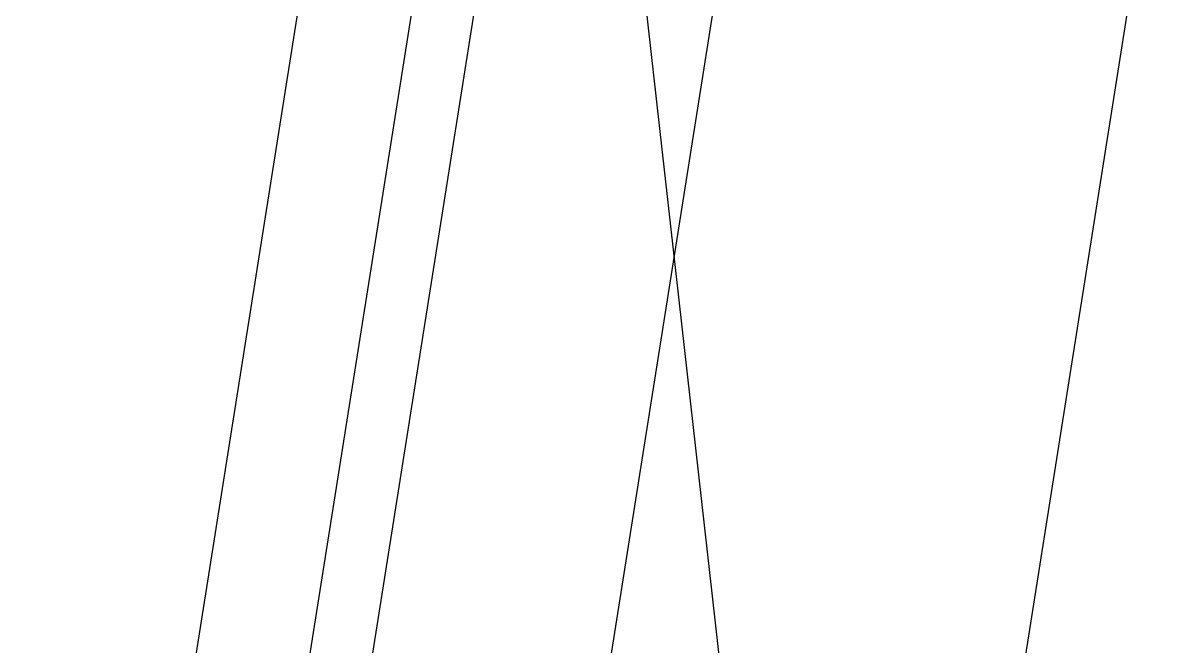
# Model space of a CAD drawing. Header units: millimetres. Extents: x -349 to 349, y -870 to 349.
# Drawn here: x 156.46 to 184.18, y -728.81 to -713.59 of the extents above; entities that cross this region are included whole.
import ezdxf

# ---------------------------------------------------------------- set-up
doc = ezdxf.new("R2010")
doc.units = ezdxf.units.MM
doc.layers.add('LINK_F1_U3_CHANNEL_EXPANSION', color=3, linetype='Continuous')
doc.layers.add('LINK_F1_U3_OUTLINE', color=7, linetype='Continuous')

msp = doc.modelspace()

# ---------------------------------------------------------------- linework, layer by layer
at = {"layer": 'LINK_F1_U3_CHANNEL_EXPANSION'}
for points in [[(159.178, -756.165), (163.564, -728.471), (167.594, -703.028)], [(169.073, -703.276), (160.705, -756.109)], [(182.071, -805.449), (170.563, -703.309)], [(184.184, -708.55), (178.427, -744.898)]]:
    msp.add_lwpolyline(points, dxfattribs=at)
at = {"layer": 'LINK_F1_U3_OUTLINE'}
for points in [[(156.462, -755.735), (164.878, -702.598)], [(174.755, -704.162), (166.462, -756.517)]]:
    msp.add_lwpolyline(points, dxfattribs=at)

doc.saveas('drawing.dxf')
